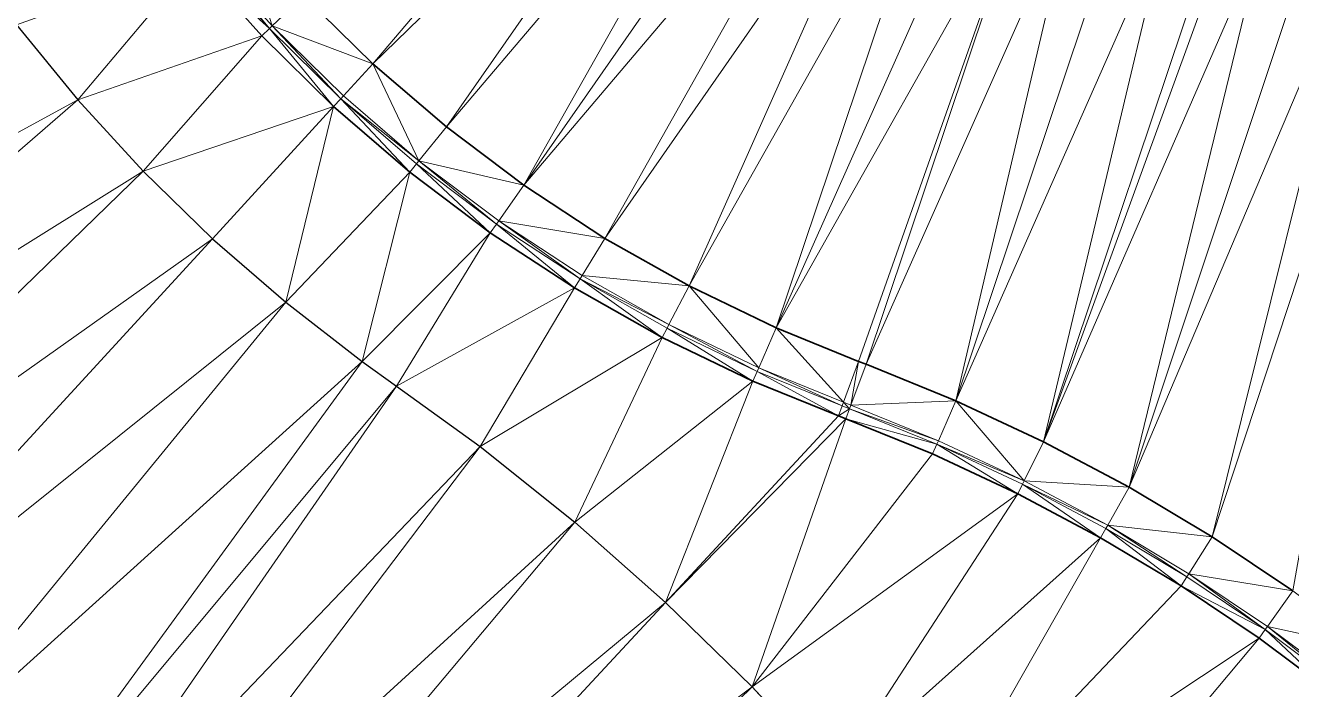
# Model space of a CAD drawing. Header units: metres. Extents: x 246428 to 246884, y 7418966 to 7419490.
# Drawn here: x 246513.63 to 246526.7, y 7419364.9 to 7419371.75 of the extents above; entities that cross this region are included whole.
import ezdxf

# ---------------------------------------------------------------- set-up
doc = ezdxf.new("R2010")
doc.units = ezdxf.units.M
doc.linetypes.add('blank name', pattern=[0])
doc.linetypes.add('HIDDEN', pattern=[9.525, 6.35, -3.175])
doc.layers.add('_12D_UNMAPPED', color=7, linetype='Continuous')
doc.layers.add('BATTER', color=250, linetype='HIDDEN', lineweight=25)
for name, color, linetype, lineweight, true_color in [('KERB_BACK', 7, 'Continuous', 35, 0x5fd2ff), ('KERB_LINE', 7, 'Continuous', 18, 0xb9b9b9), ('KERB_LIP', 7, 'Continuous', 35, 0x5fd2ff), ('KERB_TOP', 7, 'Continuous', 18, 0xb9b9b9)]:
    doc.layers.add(name, color=color, linetype=linetype, lineweight=lineweight, true_color=true_color)

msp = doc.modelspace()

# ---------------------------------------------------------------- linework, layer by layer
at = {"layer": '_12D_UNMAPPED', "color": 3, "linetype": 'blank name', "lineweight": 0}
for points in [[(246520.618, 7419375.361, 31.441), (246517.215, 7419371.355, 31.354), (246516.502, 7419372.056, 31.344)], [(246520.618, 7419375.361, 31.441), (246520.988, 7419375.024, 31.447), (246517.215, 7419371.355, 31.354)], [(246520.988, 7419375.024, 31.447), (246517.973, 7419370.703, 31.364), (246517.215, 7419371.355, 31.354)], [(246520.988, 7419375.024, 31.447), (246521.373, 7419374.706, 31.453), (246517.973, 7419370.703, 31.364)], [(246521.373, 7419374.706, 31.453), (246518.771, 7419370.101, 31.374), (246517.973, 7419370.703, 31.364)], [(246521.373, 7419374.706, 31.453), (246521.774, 7419374.408, 31.459), (246518.771, 7419370.101, 31.374)], [(246521.774, 7419374.408, 31.459), (246522.19, 7419374.13, 31.465), (246518.771, 7419370.101, 31.374)], [(246522.19, 7419374.13, 31.465), (246519.608, 7419369.553, 31.384), (246518.771, 7419370.101, 31.374)], [(246522.19, 7419374.13, 31.465), (246522.619, 7419373.873, 31.471), (246519.608, 7419369.553, 31.384)], [(246522.619, 7419373.873, 31.471), (246520.478, 7419369.062, 31.394), (246519.608, 7419369.553, 31.384)], [(246522.619, 7419373.873, 31.471), (246523.06, 7419373.638, 31.478), (246520.478, 7419369.062, 31.394)], [(246523.06, 7419373.638, 31.478), (246521.379, 7419368.628, 31.404), (246520.478, 7419369.062, 31.394)], [(246523.06, 7419373.638, 31.478), (246523.513, 7419373.425, 31.484), (246521.379, 7419368.628, 31.404)], [(246523.513, 7419373.425, 31.484), (246523.975, 7419373.235, 31.49), (246521.379, 7419368.628, 31.404)], [(246523.975, 7419373.235, 31.49), (246522.229, 7419368.283, 31.413), (246521.379, 7419368.628, 31.404)], [(246523.975, 7419373.235, 31.49), (246522.307, 7419368.254, 31.414), (246522.229, 7419368.283, 31.413)], [(246523.975, 7419373.235, 31.49), (246524.447, 7419373.069, 31.496), (246522.307, 7419368.254, 31.414)], [(246524.447, 7419373.069, 31.496), (246523.233, 7419367.878, 31.424), (246522.307, 7419368.254, 31.414)], [(246524.447, 7419373.069, 31.496), (246524.926, 7419372.926, 31.502), (246523.233, 7419367.878, 31.424)], [(246524.926, 7419372.926, 31.502), (246525.411, 7419372.808, 31.508), (246523.233, 7419367.878, 31.424)], [(246515.836, 7419372.802, 31.334), (246516.176, 7419371.745, 31.319), (246515.491, 7419372.513, 31.309)], [(246515.836, 7419372.802, 31.334), (246516.502, 7419372.056, 31.344), (246516.176, 7419371.745, 31.319)], [(246525.411, 7419372.808, 31.508), (246524.139, 7419367.455, 31.434), (246523.233, 7419367.878, 31.424)], [(246525.411, 7419372.808, 31.508), (246525.902, 7419372.713, 31.514), (246524.139, 7419367.455, 31.434)], [(246525.902, 7419372.713, 31.514), (246526.045, 7419372.691, 31.516), (246524.139, 7419367.455, 31.434)], [(246526.045, 7419372.691, 31.516), (246526.397, 7419372.644, 31.524), (246524.139, 7419367.455, 31.434)], [(246526.397, 7419372.644, 31.524), (246525.022, 7419366.986, 31.444), (246524.139, 7419367.455, 31.434)], [(246526.397, 7419372.644, 31.524), (246526.895, 7419372.599, 31.534), (246525.022, 7419366.986, 31.444)], [(246526.895, 7419372.599, 31.534), (246527.395, 7419372.579, 31.545), (246525.022, 7419366.986, 31.444)], [(246515.46, 7419372.487, 31.459), (246516.147, 7419371.718, 31.469), (246515.376, 7419372.417, 31.459)], [(246515.491, 7419372.513, 31.309), (246516.147, 7419371.718, 31.469), (246515.46, 7419372.487, 31.459)], [(246515.491, 7419372.513, 31.309), (246516.176, 7419371.745, 31.319), (246516.147, 7419371.718, 31.469)], [(246527.395, 7419372.579, 31.545), (246525.88, 7419366.472, 31.454), (246525.022, 7419366.986, 31.444)], [(246525.88, 7419366.472, 31.454), (246527.395, 7419372.579, 31.545), (246527.895, 7419372.585, 31.556)], [(246526.71, 7419365.915, 31.464), (246525.88, 7419366.472, 31.454), (246527.895, 7419372.585, 31.556)], [(246513.534, 7419371.756, 31.435), (246515.376, 7419372.417, 31.459), (246514.167, 7419370.983, 31.445)], [(246515.376, 7419372.417, 31.459), (246516.068, 7419371.642, 31.469), (246514.167, 7419370.983, 31.445)], [(246516.147, 7419371.718, 31.469), (246516.068, 7419371.642, 31.469), (246515.376, 7419372.417, 31.459)], [(246516.502, 7419372.056, 31.344), (246517.215, 7419371.355, 31.354), (246516.176, 7419371.745, 31.319)], [(246508.628, 7419367.966, 30.402), (246513.534, 7419371.756, 31.435), (246514.167, 7419370.983, 31.445)], [(246516.147, 7419371.718, 31.469), (246516.809, 7419370.913, 31.479), (246516.068, 7419371.642, 31.469)], [(246516.176, 7419371.745, 31.319), (246516.883, 7419370.994, 31.479), (246516.147, 7419371.718, 31.469)], [(246516.147, 7419371.718, 31.469), (246516.883, 7419370.994, 31.479), (246516.809, 7419370.913, 31.479)], [(246516.176, 7419371.745, 31.319), (246516.91, 7419371.024, 31.329), (246516.883, 7419370.994, 31.479)], [(246517.215, 7419371.355, 31.354), (246516.91, 7419371.024, 31.329), (246516.176, 7419371.745, 31.319)], [(246514.167, 7419370.983, 31.445), (246516.068, 7419371.642, 31.469), (246514.843, 7419370.246, 31.454)], [(246516.068, 7419371.642, 31.469), (246516.809, 7419370.913, 31.479), (246514.843, 7419370.246, 31.454)], [(246517.215, 7419371.355, 31.354), (246517.69, 7419370.352, 31.339), (246516.91, 7419371.024, 31.329)], [(246517.215, 7419371.355, 31.354), (246517.973, 7419370.703, 31.364), (246517.69, 7419370.352, 31.339)], [(246516.91, 7419371.024, 31.329), (246517.69, 7419370.352, 31.339), (246516.883, 7419370.994, 31.479)], [(246509.41, 7419366.858, 30.395), (246508.628, 7419367.966, 30.402), (246514.167, 7419370.983, 31.445)], [(246509.41, 7419366.858, 30.395), (246514.167, 7419370.983, 31.445), (246514.843, 7419370.246, 31.454)], [(246514.843, 7419370.246, 31.454), (246516.809, 7419370.913, 31.479), (246515.56, 7419369.549, 31.463)], [(246515.56, 7419369.549, 31.463), (246516.809, 7419370.913, 31.479), (246516.314, 7419368.893, 31.473)], [(246516.809, 7419370.913, 31.479), (246517.596, 7419370.235, 31.489), (246516.314, 7419368.893, 31.473)], [(246516.883, 7419370.994, 31.479), (246517.596, 7419370.235, 31.489), (246516.809, 7419370.913, 31.479)], [(246517.69, 7419370.352, 31.339), (246517.665, 7419370.321, 31.489), (246516.883, 7419370.994, 31.479)], [(246516.883, 7419370.994, 31.479), (246517.665, 7419370.321, 31.489), (246517.596, 7419370.235, 31.489)], [(246517.973, 7419370.703, 31.364), (246518.771, 7419370.101, 31.374), (246517.69, 7419370.352, 31.339)], [(246510.257, 7419365.792, 30.388), (246509.41, 7419366.858, 30.395), (246514.843, 7419370.246, 31.454)], [(246510.257, 7419365.792, 30.388), (246514.843, 7419370.246, 31.454), (246515.56, 7419369.549, 31.463)], [(246517.665, 7419370.321, 31.489), (246518.426, 7419369.61, 31.499), (246517.596, 7419370.235, 31.489)], [(246517.69, 7419370.352, 31.339), (246518.49, 7419369.7, 31.499), (246517.665, 7419370.321, 31.489)], [(246517.665, 7419370.321, 31.489), (246518.49, 7419369.7, 31.499), (246518.426, 7419369.61, 31.499)], [(246517.69, 7419370.352, 31.339), (246518.513, 7419369.733, 31.349), (246518.49, 7419369.7, 31.499)], [(246518.771, 7419370.101, 31.374), (246518.513, 7419369.733, 31.349), (246517.69, 7419370.352, 31.339)], [(246516.314, 7419368.893, 31.473), (246517.596, 7419370.235, 31.489), (246516.314, 7419368.893, 31.473)], [(246516.314, 7419368.893, 31.473), (246517.596, 7419370.235, 31.489), (246516.315, 7419368.893, 31.473)], [(246516.315, 7419368.893, 31.473), (246517.596, 7419370.235, 31.489), (246517.105, 7419368.281, 31.482)], [(246517.596, 7419370.235, 31.489), (246518.426, 7419369.61, 31.499), (246517.105, 7419368.281, 31.482)], [(246518.771, 7419370.101, 31.374), (246519.608, 7419369.553, 31.384), (246518.513, 7419369.733, 31.349)], [(246518.513, 7419369.733, 31.349), (246519.353, 7419369.135, 31.509), (246518.49, 7419369.7, 31.499)], [(246519.608, 7419369.553, 31.384), (246519.374, 7419369.169, 31.359), (246518.513, 7419369.733, 31.349)], [(246518.513, 7419369.733, 31.349), (246519.374, 7419369.169, 31.359), (246519.353, 7419369.135, 31.509)], [(246517.105, 7419368.281, 31.482), (246518.426, 7419369.61, 31.499), (246517.459, 7419368.029, 31.486)], [(246518.426, 7419369.61, 31.499), (246519.296, 7419369.041, 31.509), (246517.459, 7419368.029, 31.486)], [(246518.49, 7419369.7, 31.499), (246519.296, 7419369.041, 31.509), (246518.426, 7419369.61, 31.499)], [(246518.49, 7419369.7, 31.499), (246519.353, 7419369.135, 31.509), (246519.296, 7419369.041, 31.509)], [(246511.167, 7419364.771, 30.382), (246510.257, 7419365.792, 30.388), (246515.56, 7419369.549, 31.463)], [(246511.167, 7419364.771, 30.382), (246515.56, 7419369.549, 31.463), (246516.314, 7419368.893, 31.473)], [(246519.608, 7419369.553, 31.384), (246520.478, 7419369.062, 31.394), (246519.374, 7419369.169, 31.359)], [(246519.353, 7419369.135, 31.509), (246520.201, 7419368.53, 31.519), (246519.296, 7419369.041, 31.509)], [(246519.374, 7419369.169, 31.359), (246520.27, 7419368.663, 31.369), (246519.353, 7419369.135, 31.509)], [(246520.27, 7419368.663, 31.369), (246520.252, 7419368.627, 31.519), (246519.353, 7419369.135, 31.509)], [(246519.353, 7419369.135, 31.509), (246520.252, 7419368.627, 31.519), (246520.201, 7419368.53, 31.519)], [(246520.478, 7419369.062, 31.394), (246520.27, 7419368.663, 31.369), (246519.374, 7419369.169, 31.359)], [(246520.478, 7419369.062, 31.394), (246521.197, 7419368.216, 31.379), (246520.27, 7419368.663, 31.369)], [(246520.478, 7419369.062, 31.394), (246521.379, 7419368.628, 31.404), (246521.197, 7419368.216, 31.379)], [(246517.459, 7419368.029, 31.486), (246519.296, 7419369.041, 31.509), (246518.322, 7419367.404, 31.496)], [(246519.296, 7419369.041, 31.509), (246520.201, 7419368.53, 31.519), (246518.322, 7419367.404, 31.496)], [(246512.137, 7419363.8, 30.375), (246511.167, 7419364.771, 30.382), (246516.314, 7419368.893, 31.473)], [(246512.137, 7419363.8, 30.375), (246516.314, 7419368.893, 31.473), (246516.315, 7419368.893, 31.473)], [(246512.137, 7419363.8, 30.375), (246512.137, 7419363.8, 30.375), (246516.315, 7419368.893, 31.473)], [(246512.137, 7419363.8, 30.375), (246516.314, 7419368.893, 31.473), (246516.314, 7419368.893, 31.473)], [(246512.137, 7419363.8, 30.375), (246512.137, 7419363.8, 30.375), (246516.315, 7419368.893, 31.473)], [(246512.137, 7419363.8, 30.375), (246516.315, 7419368.893, 31.473), (246517.105, 7419368.281, 31.482)], [(246520.252, 7419368.627, 31.519), (246521.137, 7419368.079, 31.529), (246520.201, 7419368.53, 31.519)], [(246520.27, 7419368.663, 31.369), (246521.181, 7419368.18, 31.529), (246520.252, 7419368.627, 31.519)], [(246520.252, 7419368.627, 31.519), (246521.181, 7419368.18, 31.529), (246521.137, 7419368.079, 31.529)], [(246520.27, 7419368.663, 31.369), (246521.197, 7419368.216, 31.379), (246521.181, 7419368.18, 31.529)], [(246521.379, 7419368.628, 31.404), (246522.072, 7419367.861, 31.388), (246521.197, 7419368.216, 31.379)], [(246521.379, 7419368.628, 31.404), (246522.229, 7419368.283, 31.413), (246522.072, 7419367.861, 31.388)], [(246518.322, 7419367.404, 31.496), (246520.201, 7419368.53, 31.519), (246519.299, 7419366.624, 31.508)], [(246520.201, 7419368.53, 31.519), (246521.137, 7419368.079, 31.529), (246519.299, 7419366.624, 31.508)], [(246513.165, 7419362.882, 30.368), (246512.137, 7419363.8, 30.375), (246517.105, 7419368.281, 31.482)], [(246513.165, 7419362.882, 30.368), (246517.105, 7419368.281, 31.482), (246517.459, 7419368.029, 31.486)], [(246522.229, 7419368.283, 31.413), (246522.148, 7419367.833, 31.389), (246522.072, 7419367.861, 31.388)], [(246522.229, 7419368.283, 31.413), (246522.307, 7419368.254, 31.414), (246522.148, 7419367.833, 31.389)], [(246521.181, 7419368.18, 31.529), (246522.02, 7419367.721, 31.538), (246521.137, 7419368.079, 31.529)], [(246521.197, 7419368.216, 31.379), (246522.058, 7419367.824, 31.538), (246521.181, 7419368.18, 31.529)], [(246521.181, 7419368.18, 31.529), (246522.058, 7419367.824, 31.538), (246522.02, 7419367.721, 31.538)], [(246521.197, 7419368.216, 31.379), (246522.072, 7419367.861, 31.388), (246522.058, 7419367.824, 31.538)], [(246522.307, 7419368.254, 31.414), (246523.233, 7419367.878, 31.424), (246522.148, 7419367.833, 31.389)], [(246513.165, 7419362.882, 30.368), (246517.459, 7419368.029, 31.486), (246513.629, 7419362.5, 30.365)], [(246517.459, 7419368.029, 31.486), (246518.322, 7419367.404, 31.496), (246513.629, 7419362.5, 30.365)], [(246519.299, 7419366.624, 31.508), (246521.137, 7419368.079, 31.529), (246520.236, 7419365.797, 31.519)], [(246521.137, 7419368.079, 31.529), (246522.02, 7419367.721, 31.538), (246520.236, 7419365.797, 31.519)], [(246522.058, 7419367.824, 31.538), (246522.134, 7419367.795, 31.539), (246522.02, 7419367.721, 31.538)], [(246522.134, 7419367.795, 31.539), (246522.095, 7419367.692, 31.539), (246522.02, 7419367.721, 31.538)], [(246522.072, 7419367.861, 31.388), (246522.134, 7419367.795, 31.539), (246522.058, 7419367.824, 31.538)], [(246522.072, 7419367.861, 31.388), (246522.148, 7419367.833, 31.389), (246522.134, 7419367.795, 31.539)], [(246522.134, 7419367.795, 31.539), (246523.037, 7419367.429, 31.549), (246522.095, 7419367.692, 31.539)], [(246522.148, 7419367.833, 31.389), (246523.053, 7419367.465, 31.399), (246522.134, 7419367.795, 31.539)], [(246523.053, 7419367.465, 31.399), (246523.037, 7419367.429, 31.549), (246522.134, 7419367.795, 31.539)], [(246523.233, 7419367.878, 31.424), (246523.053, 7419367.465, 31.399), (246522.148, 7419367.833, 31.389)], [(246523.233, 7419367.878, 31.424), (246523.938, 7419367.052, 31.409), (246523.053, 7419367.465, 31.399)], [(246523.233, 7419367.878, 31.424), (246524.139, 7419367.455, 31.434), (246523.938, 7419367.052, 31.409)], [(246522.02, 7419367.721, 31.538), (246522.095, 7419367.692, 31.539), (246520.236, 7419365.797, 31.519)], [(246520.236, 7419365.797, 31.519), (246522.095, 7419367.692, 31.539), (246521.13, 7419364.924, 31.531)], [(246522.095, 7419367.692, 31.539), (246522.993, 7419367.328, 31.549), (246521.13, 7419364.924, 31.531)], [(246523.037, 7419367.429, 31.549), (246522.993, 7419367.328, 31.549), (246522.095, 7419367.692, 31.539)], [(246513.629, 7419362.5, 30.365), (246518.322, 7419367.404, 31.496), (246514.209, 7419361.977, 30.361)], [(246518.322, 7419367.404, 31.496), (246519.299, 7419366.624, 31.508), (246514.209, 7419361.977, 30.361)], [(246523.037, 7419367.429, 31.549), (246523.871, 7419366.918, 31.559), (246522.993, 7419367.328, 31.549)], [(246523.053, 7419367.465, 31.399), (246523.938, 7419367.052, 31.409), (246523.037, 7419367.429, 31.549)], [(246523.938, 7419367.052, 31.409), (246523.92, 7419367.016, 31.559), (246523.037, 7419367.429, 31.549)], [(246523.037, 7419367.429, 31.549), (246523.92, 7419367.016, 31.559), (246523.871, 7419366.918, 31.559)], [(246524.139, 7419367.455, 31.434), (246525.022, 7419366.986, 31.444), (246523.938, 7419367.052, 31.409)], [(246522.993, 7419367.328, 31.549), (246523.871, 7419366.918, 31.559), (246521.13, 7419364.924, 31.531)], [(246523.92, 7419367.016, 31.559), (246524.727, 7419366.463, 31.569), (246523.871, 7419366.918, 31.559)], [(246523.938, 7419367.052, 31.409), (246524.801, 7419366.594, 31.419), (246523.92, 7419367.016, 31.559)], [(246524.801, 7419366.594, 31.419), (246524.781, 7419366.559, 31.569), (246523.92, 7419367.016, 31.559)], [(246523.92, 7419367.016, 31.559), (246524.781, 7419366.559, 31.569), (246524.727, 7419366.463, 31.569)], [(246525.022, 7419366.986, 31.444), (246524.801, 7419366.594, 31.419), (246523.938, 7419367.052, 31.409)], [(246525.022, 7419366.986, 31.444), (246525.88, 7419366.472, 31.454), (246524.801, 7419366.594, 31.419)], [(246521.13, 7419364.924, 31.531), (246523.871, 7419366.918, 31.559), (246521.979, 7419364.007, 31.543)], [(246523.871, 7419366.918, 31.559), (246524.727, 7419366.463, 31.569), (246521.979, 7419364.007, 31.543)], [(246514.209, 7419361.977, 30.361), (246519.299, 7419366.624, 31.508), (246514.857, 7419361.335, 30.356)], [(246519.299, 7419366.624, 31.508), (246520.236, 7419365.797, 31.519), (246514.857, 7419361.335, 30.356)], [(246524.801, 7419366.594, 31.419), (246525.618, 7419366.059, 31.579), (246524.781, 7419366.559, 31.569)], [(246525.88, 7419366.472, 31.454), (246525.639, 7419366.092, 31.429), (246524.801, 7419366.594, 31.419)], [(246524.801, 7419366.594, 31.419), (246525.639, 7419366.092, 31.429), (246525.618, 7419366.059, 31.579)], [(246521.979, 7419364.007, 31.543), (246524.727, 7419366.463, 31.569), (246522.782, 7419363.049, 31.554)], [(246524.727, 7419366.463, 31.569), (246525.559, 7419365.966, 31.579), (246522.782, 7419363.049, 31.554)], [(246524.781, 7419366.559, 31.569), (246525.559, 7419365.966, 31.579), (246524.727, 7419366.463, 31.569)], [(246524.781, 7419366.559, 31.569), (246525.618, 7419366.059, 31.579), (246525.559, 7419365.966, 31.579)], [(246525.88, 7419366.472, 31.454), (246526.71, 7419365.915, 31.464), (246525.639, 7419366.092, 31.429)], [(246525.618, 7419366.059, 31.579), (246526.427, 7419365.516, 31.589), (246525.559, 7419365.966, 31.579)], [(246525.639, 7419366.092, 31.429), (246526.427, 7419365.516, 31.589), (246525.618, 7419366.059, 31.579)], [(246526.71, 7419365.915, 31.464), (246526.45, 7419365.548, 31.439), (246525.639, 7419366.092, 31.429)], [(246525.639, 7419366.092, 31.429), (246526.45, 7419365.548, 31.439), (246526.427, 7419365.516, 31.589)], [(246525.559, 7419365.966, 31.579), (246526.364, 7419365.426, 31.589), (246522.782, 7419363.049, 31.554)], [(246526.427, 7419365.516, 31.589), (246526.364, 7419365.426, 31.589), (246525.559, 7419365.966, 31.579)], [(246514.857, 7419361.335, 30.356), (246520.236, 7419365.797, 31.519), (246515.469, 7419360.665, 30.352)], [(246520.236, 7419365.797, 31.519), (246521.13, 7419364.924, 31.531), (246515.469, 7419360.665, 30.352)], [(246526.45, 7419365.548, 31.439), (246526.71, 7419365.915, 31.464), (246527.511, 7419365.317, 31.474)], [(246526.45, 7419365.548, 31.439), (246527.208, 7419364.932, 31.599), (246526.427, 7419365.516, 31.589)], [(246526.45, 7419365.548, 31.439), (246527.233, 7419364.963, 31.449), (246527.208, 7419364.932, 31.599)], [(246527.233, 7419364.963, 31.449), (246526.45, 7419365.548, 31.439), (246527.511, 7419365.317, 31.474)], [(246522.782, 7419363.049, 31.554), (246526.364, 7419365.426, 31.589), (246523.536, 7419362.052, 31.566)], [(246526.364, 7419365.426, 31.589), (246527.14, 7419364.846, 31.599), (246523.536, 7419362.052, 31.566)], [(246526.427, 7419365.516, 31.589), (246527.14, 7419364.846, 31.599), (246526.364, 7419365.426, 31.589)], [(246526.427, 7419365.516, 31.589), (246527.208, 7419364.932, 31.599), (246527.14, 7419364.846, 31.599)], [(246515.469, 7419360.665, 30.352), (246521.13, 7419364.924, 31.531), (246516.043, 7419359.969, 30.347)], [(246521.13, 7419364.924, 31.531), (246521.979, 7419364.007, 31.543), (246516.043, 7419359.969, 30.347)]]:
    msp.add_3dface(points, dxfattribs=at)
at = {"layer": 'BATTER'}
msp.add_polyline3d([(246512.945, 7419372.564, 31.426), (246513.534, 7419371.756, 31.435), (246514.167, 7419370.983, 31.445), (246514.843, 7419370.246, 31.454), (246515.56, 7419369.549, 31.463), (246516.314, 7419368.893, 31.473), (246516.314, 7419368.893, 31.473), (246516.315, 7419368.893, 31.473), (246517.105, 7419368.281, 31.482), (246517.459, 7419368.029, 31.486), (246518.322, 7419367.404, 31.496), (246519.299, 7419366.624, 31.508), (246520.236, 7419365.797, 31.519), (246521.13, 7419364.924, 31.531), (246521.979, 7419364.007, 31.543), (246522.782, 7419363.049, 31.554), (246523.536, 7419362.052, 31.566), (246524.239, 7419361.018, 31.578), (246524.889, 7419359.951, 31.589), (246525.485, 7419358.852, 31.601), (246525.74, 7419358.339, 31.606), (246526.034, 7419357.729, 31.613), (246528.206, 7419353.226, 31.659)], dxfattribs=at)
at = {"layer": 'KERB_BACK'}
msp.add_polyline3d([(246527.14, 7419364.846, 31.599), (246526.364, 7419365.426, 31.589), (246525.559, 7419365.966, 31.579), (246524.727, 7419366.463, 31.569), (246523.871, 7419366.918, 31.559), (246522.993, 7419367.328, 31.549), (246522.095, 7419367.692, 31.539), (246522.02, 7419367.721, 31.538), (246521.137, 7419368.079, 31.529), (246520.201, 7419368.53, 31.519), (246519.296, 7419369.041, 31.509), (246518.426, 7419369.61, 31.499), (246517.596, 7419370.235, 31.489), (246516.809, 7419370.913, 31.479), (246516.068, 7419371.642, 31.469), (246515.376, 7419372.417, 31.459), (246514.736, 7419373.236, 31.449), (246514.47, 7419373.611, 31.444), (246514.47, 7419373.611, 31.444), (246514.151, 7419374.095, 31.439), (246513.624, 7419374.99, 31.429)], dxfattribs=at)
at = {"layer": 'KERB_LINE'}
msp.add_polyline3d([(246527.233, 7419364.963, 31.449), (246526.45, 7419365.548, 31.439), (246525.639, 7419366.092, 31.429), (246524.801, 7419366.594, 31.419), (246523.938, 7419367.052, 31.409), (246523.053, 7419367.465, 31.399), (246522.148, 7419367.833, 31.389), (246522.072, 7419367.861, 31.388), (246521.197, 7419368.216, 31.379), (246520.27, 7419368.663, 31.369), (246519.374, 7419369.169, 31.359), (246518.513, 7419369.733, 31.349), (246517.69, 7419370.352, 31.339), (246516.91, 7419371.024, 31.329), (246516.176, 7419371.745, 31.319), (246515.491, 7419372.513, 31.309), (246514.857, 7419373.324, 31.299), (246514.594, 7419373.696, 31.294), (246514.594, 7419373.696, 31.294), (246514.278, 7419374.175, 31.289), (246513.756, 7419375.062, 31.279), (246513.293, 7419375.982, 31.269)], dxfattribs=at)
at = {"layer": 'KERB_LIP'}
msp.add_polyline3d([(246526.71, 7419365.915, 31.464), (246525.88, 7419366.472, 31.454), (246525.022, 7419366.986, 31.444), (246524.139, 7419367.455, 31.434), (246523.233, 7419367.878, 31.424), (246522.307, 7419368.254, 31.414), (246522.229, 7419368.283, 31.413), (246521.379, 7419368.628, 31.404), (246520.478, 7419369.062, 31.394), (246519.608, 7419369.553, 31.384), (246518.771, 7419370.101, 31.374), (246517.973, 7419370.703, 31.364), (246517.215, 7419371.355, 31.354), (246516.502, 7419372.056, 31.344), (246515.836, 7419372.802, 31.334), (246515.221, 7419373.589, 31.324), (246514.965, 7419373.951, 31.319), (246514.965, 7419373.951, 31.319), (246514.658, 7419374.416, 31.314), (246514.151, 7419375.278, 31.304), (246513.701, 7419376.171, 31.294), (246513.311, 7419377.091, 31.284)], dxfattribs=at)
at = {"layer": 'KERB_TOP'}
msp.add_polyline3d([(246527.208, 7419364.932, 31.599), (246526.427, 7419365.516, 31.589), (246525.618, 7419366.059, 31.579), (246524.781, 7419366.559, 31.569), (246523.92, 7419367.016, 31.559), (246523.037, 7419367.429, 31.549), (246522.134, 7419367.795, 31.539), (246522.058, 7419367.824, 31.538), (246521.181, 7419368.18, 31.529), (246520.252, 7419368.627, 31.519), (246519.353, 7419369.135, 31.509), (246518.49, 7419369.7, 31.499), (246517.665, 7419370.321, 31.489), (246516.883, 7419370.994, 31.479), (246516.147, 7419371.718, 31.469), (246515.46, 7419372.487, 31.459), (246514.825, 7419373.301, 31.449), (246514.561, 7419373.673, 31.444), (246514.561, 7419373.673, 31.444), (246514.244, 7419374.154, 31.439), (246513.721, 7419375.043, 31.429), (246513.257, 7419375.965, 31.419)], dxfattribs=at)

doc.saveas('drawing.dxf')
